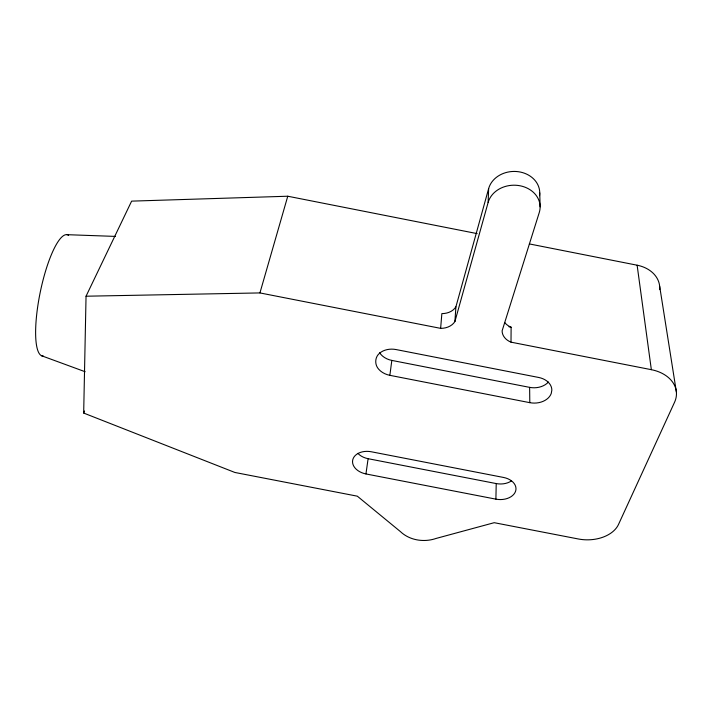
<?xml version="1.0" encoding="UTF-8"?>
<svg xmlns="http://www.w3.org/2000/svg" width="712" height="712" viewBox="0 0 712 712"><rect width="100%" height="100%" fill="white"/><g stroke="black" fill="none" stroke-linecap="round" stroke-linejoin="round"><path stroke-width="1.07" d="M477.138 233.616L287.764 196.227L131.631 201.131L86.045 296.21L83.678 413.058L234.88 472.465L357.317 496.175L400.384 531.57C409.676 540.444 424.094 542.597 436.029 538.459L494.217 522.688L578.366 538.984A32.556 21.814 0 0 0 618.506 524.45L674.567 402.227A36.116 26.166 -4.2 0 0 651.346 369.679L511.002 342.161L511.118 327.208A16.18 12.611 0.1 0 1 504.728 322.545M495.899 499.148A16.296 11.258 3 0 0 515.533 491.378A16.296 11.258 3 0 0 503.517 477.449L371.326 451.773A16.198 11.383 8.4 0 0 352.752 459.774A16.198 11.383 8.4 0 0 365.95 473.943L495.899 499.148L496.219 483.573A16.056 11.232 2.9 0 0 511.528 480.84M86.045 296.21L259.933 292.926L440.63 328.357A16.349 12.807 4.8 0 0 454.906 321.557L488.129 202.457L488.646 188.573A25.899 21.823 -2.3 0 1 518.443 171.725A25.899 21.823 -2.3 0 1 539.545 195.711M454.906 321.557L455.911 306.827L488.646 188.573M440.63 328.357L441.858 313.609A16.091 12.727 4.7 0 0 455.911 306.827M389.865 375.331A17.462 13.225 7.6 0 1 378.74 369.27C374.476 364.74 374.717 357.13 379.638 353.179A17.462 13.225 7.6 0 1 396.112 349.565L538.655 377.458A17.622 13.039 0.4 0 1 551.844 390.132L551.23 393.513A17.622 13.039 0.4 0 1 529.799 402.663L389.865 375.331L391.822 360.414A17.195 13.163 7.5 0 1 380.867 354.407L379.719 352.645M365.95 473.943L368.104 458.697A15.967 11.356 8.4 0 1 357.869 453.366M259.933 292.926L287.764 196.227M83.678 413.058L84.55 411.029M66.866 234.675L115.433 236.411M368.104 458.697L496.219 483.573M508.955 326.781L511.118 327.208M391.822 360.414L529.63 387.364A17.346 12.976 0.2 0 0 548.4 382.05M529.372 243.931L637.124 265.202A32.298 25.08 -6.6 0 1 659.712 289.588M41.492 355.715L85.146 371.735M659.668 286.286L676.391 391.992M637.124 265.202L651.346 369.679M539.749 192.854L540.123 206.863M529.63 387.364L529.799 402.663M511.002 342.161A16.447 12.691 0.3 0 1 502.12 330.822L539.251 212.577A26.344 22.019 -1.9 0 0 520.125 185.787A26.344 22.019 -1.9 0 0 488.129 202.457M43.334 356.036A61.891 14.863 -78.4 0 1 40.388 291.511A61.891 14.863 -78.4 0 1 68.628 235.325"/></g></svg>
